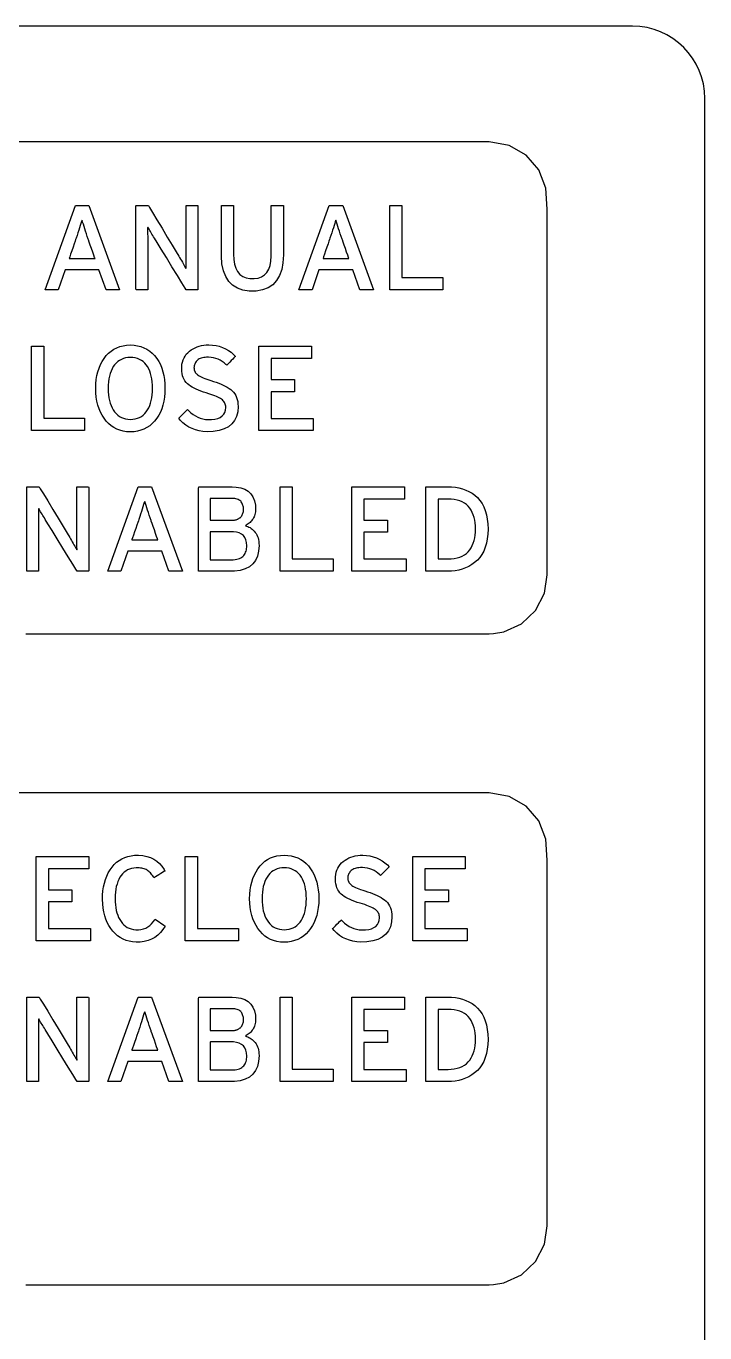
# Model space of a CAD drawing. Extents: x 1 to 47.7, y 0.2 to 33.3.
# Drawn here: x 17.44 to 18.378, y 12.667 to 14.474 of the extents above; entities that cross this region are included whole.
import ezdxf

# ---------------------------------------------------------------- set-up
doc = ezdxf.new("R2010")
doc.units = 0
doc.header["$MEASUREMENT"] = 0
doc.layers.add('4_0_____DWG', color=7, linetype='CONTINUOUS')

msp = doc.modelspace()

# ---------------------------------------------------------------- linework, layer by layer
at = {"layer": '4_0_____DWG'}
for points in [[(18.3781, 12.6361), (18.3781, 12.7988), (18.3781, 12.9602), (18.3781, 13.04), (18.3781, 13.1191), (18.3781, 13.1971), (18.3781, 13.2741), (18.3781, 13.3498), (18.3781, 13.4241), (18.3781, 13.4967), (18.3781, 13.5677), (18.3781, 13.6367), (18.3781, 13.7036), (18.3781, 13.7683), (18.3781, 13.8307), (18.3781, 13.8905), (18.3781, 13.9475), (18.3781, 14.0018), (18.3781, 14.0277), (18.3781, 14.053), (18.3781, 14.0774), (18.3781, 14.101), (18.3781, 14.1237), (18.3781, 14.1456), (18.3781, 14.1667), (18.3781, 14.1868), (18.3781, 14.206), (18.3781, 14.2243), (18.3781, 14.2417), (18.3781, 14.258), (18.3781, 14.2734), (18.3781, 14.2878), (18.3781, 14.3011), (18.3781, 14.3133), (18.3781, 14.3245), (18.3781, 14.3346), (18.3781, 14.3436), (18.3781, 14.3515), (18.3781, 14.3582), (18.3781, 14.3637), (18.3781, 14.368), (18.3781, 14.3711), (18.3781, 14.373), (18.3781, 14.3737), (18.3776, 14.3839), (18.376, 14.3938), (18.3736, 14.4034), (18.3702, 14.4125), (18.366, 14.4213), (18.361, 14.4295), (18.3552, 14.4372), (18.3488, 14.4443), (18.3417, 14.4508), (18.334, 14.4566), (18.3257, 14.4616), (18.317, 14.4658), (18.3078, 14.4692), (18.2982, 14.4716), (18.2883, 14.4732), (18.2781, 14.4737), (18.2775, 14.4737), (18.2759, 14.4737), (18.2731, 14.4737), (18.2692, 14.4737), (18.2643, 14.4737), (18.2582, 14.4737), (18.2512, 14.4737), (18.243, 14.4737), (18.2338, 14.4737), (18.2236, 14.4737), (18.2123, 14.4737), (18.2, 14.4737), (18.1867, 14.4737), (18.1724, 14.4737), (18.157, 14.4737), (18.1407, 14.4737), (18.1235, 14.4737), (18.1052, 14.4737), (18.086, 14.4737), (18.0658, 14.4737), (18.0447, 14.4737), (18.0226, 14.4737), (17.9997, 14.4737), (17.9758, 14.4737), (17.951, 14.4737), (17.9253, 14.4737), (17.8987, 14.4737), (17.8712, 14.4737), (17.8428, 14.4737), (17.8136, 14.4737), (17.7835, 14.4737), (17.7526, 14.4737), (17.7208, 14.4737), (17.6882, 14.4737), (17.6548, 14.4737), (17.6205, 14.4737), (17.5855, 14.4737), (17.5497, 14.4737), (17.513, 14.4737), (17.4756, 14.4737), (17.3985, 14.4737)], [(17.4397, 13.6336), (17.6465, 13.6336), (17.7436, 13.6336), (17.8331, 13.6336), (17.9126, 13.6336), (17.9796, 13.6336), (18.0314, 13.6336), (18.0657, 13.6336), (18.0799, 13.6336), (18.0862, 13.6338), (18.1001, 13.6361), (18.1248, 13.6472), (18.1442, 13.6657), (18.1565, 13.6898), (18.1601, 13.7151), (18.1601, 13.7244), (18.1601, 13.7415), (18.1601, 13.7948), (18.1601, 13.8668), (18.1601, 13.9492), (18.1601, 14.113), (18.1601, 14.1779), (18.1601, 14.2207), (18.1585, 14.2497), (18.1485, 14.275), (18.131, 14.2953), (18.1076, 14.3087), (18.0801, 14.3136), (18.0801, 14.3136), (18.069, 14.3136), (18.0375, 14.3136), (17.988, 14.3136), (17.923, 14.3136), (17.8452, 14.3136), (17.7569, 14.3136), (17.5591, 14.3136), (17.3499, 14.3136)], [(17.5505, 14.1089), (17.5407, 14.1366), (17.494, 14.1366), (17.4843, 14.1089), (17.4662, 14.1089), (17.5082, 14.2256), (17.5267, 14.2256), (17.5692, 14.1089), (17.5505, 14.1089)], [(17.9013, 14.1089), (17.8916, 14.1366), (17.8448, 14.1366), (17.8352, 14.1089), (17.817, 14.1089), (17.859, 14.2256), (17.8776, 14.2256), (17.92, 14.1089), (17.9013, 14.1089)], [(17.9426, 14.1089), (17.9426, 14.2256), (17.9595, 14.2256), (17.9595, 14.126), (18.0159, 14.126), (18.0159, 14.1089), (17.9426, 14.1089)], [(17.4476, 13.9145), (17.4476, 14.0311), (17.4645, 14.0311), (17.4645, 13.9316), (17.5208, 13.9316), (17.5208, 13.9145), (17.4476, 13.9145)], [(17.7617, 13.9145), (17.7617, 14.0311), (17.8345, 14.0311), (17.8345, 14.0142), (17.7786, 14.0142), (17.7786, 13.9852), (17.811, 13.9852), (17.811, 13.9683), (17.7786, 13.9683), (17.7786, 13.9314), (17.8369, 13.9314), (17.8369, 13.9145), (17.7617, 13.9145)], [(17.6372, 13.7201), (17.6275, 13.7477), (17.5808, 13.7477), (17.5711, 13.7201), (17.5529, 13.7201), (17.5949, 13.8367), (17.6135, 13.8367), (17.656, 13.7201), (17.6372, 13.7201)], [(17.791, 13.7201), (17.791, 13.8367), (17.8079, 13.8367), (17.8079, 13.7371), (17.8642, 13.7371), (17.8642, 13.7201), (17.791, 13.7201)], [(17.8901, 13.7201), (17.8901, 13.8367), (17.9629, 13.8367), (17.9629, 13.8197), (17.907, 13.8197), (17.907, 13.7908), (17.9395, 13.7908), (17.9395, 13.7739), (17.907, 13.7739), (17.907, 13.737), (17.9653, 13.737), (17.9653, 13.7201), (17.8901, 13.7201)], [(17.4397, 12.7336), (17.6465, 12.7336), (17.7436, 12.7336), (17.8331, 12.7336), (17.9126, 12.7336), (17.9796, 12.7336), (18.0314, 12.7336), (18.0657, 12.7336), (18.0799, 12.7336), (18.0862, 12.7338), (18.1001, 12.7361), (18.1248, 12.7472), (18.1442, 12.7657), (18.1565, 12.7898), (18.1601, 12.815), (18.1601, 12.8244), (18.1601, 12.8415), (18.1601, 12.8948), (18.1601, 12.9668), (18.1601, 13.0492), (18.1601, 13.2129), (18.1601, 13.2779), (18.1601, 13.3207), (18.1585, 13.3497), (18.1485, 13.375), (18.131, 13.3953), (18.1076, 13.4087), (18.0801, 13.4135), (18.0801, 13.4135), (18.069, 13.4135), (18.0375, 13.4135), (17.988, 13.4135), (17.923, 13.4135), (17.8452, 13.4135), (17.7569, 13.4135), (17.5591, 13.4135), (17.3499, 13.4135)], [(17.4541, 13.209), (17.4541, 13.3256), (17.5269, 13.3256), (17.5269, 13.3087), (17.471, 13.3087), (17.471, 13.2797), (17.5034, 13.2797), (17.5034, 13.2628), (17.471, 13.2628), (17.471, 13.2259), (17.5293, 13.2259), (17.5293, 13.209), (17.4541, 13.209)], [(17.6601, 13.209), (17.6601, 13.3256), (17.677, 13.3256), (17.677, 13.226), (17.7334, 13.226), (17.7334, 13.209), (17.6601, 13.209)], [(17.9743, 13.209), (17.9743, 13.3256), (18.047, 13.3256), (18.047, 13.3087), (17.9912, 13.3087), (17.9912, 13.2797), (18.0236, 13.2797), (18.0236, 13.2628), (17.9912, 13.2628), (17.9912, 13.2259), (18.0495, 13.2259), (18.0495, 13.209), (17.9743, 13.209)], [(17.6372, 13.0145), (17.6275, 13.0422), (17.5808, 13.0422), (17.5711, 13.0145), (17.5529, 13.0145), (17.5949, 13.1311), (17.6135, 13.1311), (17.656, 13.0145), (17.6372, 13.0145)], [(17.791, 13.0145), (17.791, 13.1311), (17.8079, 13.1311), (17.8079, 13.0316), (17.8642, 13.0316), (17.8642, 13.0145), (17.791, 13.0145)], [(17.8901, 13.0145), (17.8901, 13.1311), (17.9629, 13.1311), (17.9629, 13.1142), (17.907, 13.1142), (17.907, 13.0852), (17.9395, 13.0852), (17.9395, 13.0683), (17.907, 13.0683), (17.907, 13.0314), (17.9653, 13.0314), (17.9653, 13.0145), (17.8901, 13.0145)]]:
    msp.add_lwpolyline(points, dxfattribs=at)
for points in [[(17.6615, 14.1089), (17.6599, 14.1116), (17.6555, 14.1187), (17.6492, 14.129), (17.6417, 14.141), (17.634, 14.1536), (17.6269, 14.1652), (17.621, 14.1747), (17.6173, 14.1807), (17.6161, 14.1826), (17.6151, 14.1844), (17.614, 14.1862), (17.613, 14.1879), (17.612, 14.1896), (17.611, 14.1912), (17.6101, 14.1928), (17.6092, 14.1943), (17.6084, 14.1958), (17.608, 14.1948), (17.608, 14.192), (17.608, 14.1891), (17.608, 14.1862), (17.6081, 14.1831), (17.6081, 14.1799), (17.6081, 14.1767), (17.6081, 14.1733), (17.6082, 14.1699), (17.6082, 14.1678), (17.6082, 14.1623), (17.6082, 14.1542), (17.6082, 14.1443), (17.6082, 14.134), (17.6082, 14.1242), (17.6082, 14.116), (17.6082, 14.1106), (17.6082, 14.1089), (17.6074, 14.1089), (17.6057, 14.1089), (17.6033, 14.1089), (17.6006, 14.1089), (17.5978, 14.1089), (17.5952, 14.1089), (17.5932, 14.1089), (17.592, 14.1089), (17.5918, 14.1098), (17.5918, 14.1173), (17.5918, 14.1311), (17.5918, 14.1489), (17.5918, 14.1687), (17.5918, 14.1883), (17.5918, 14.2057), (17.5918, 14.2187), (17.5918, 14.2252), (17.5921, 14.2256), (17.5935, 14.2256), (17.5957, 14.2256), (17.5985, 14.2256), (17.6015, 14.2256), (17.6043, 14.2256), (17.6067, 14.2256), (17.6084, 14.2256), (17.609, 14.2256), (17.6106, 14.223), (17.6148, 14.216), (17.6208, 14.2061), (17.6279, 14.1943), (17.6352, 14.1821), (17.6421, 14.1708), (17.6476, 14.1616), (17.6511, 14.1557), (17.6523, 14.1537), (17.6536, 14.1516), (17.6548, 14.1495), (17.656, 14.1475), (17.6571, 14.1455), (17.6581, 14.1437), (17.6591, 14.1419), (17.6601, 14.1402), (17.661, 14.1385), (17.6613, 14.1395), (17.6613, 14.1424), (17.6613, 14.1453), (17.6612, 14.1484), (17.6612, 14.1515), (17.6612, 14.1547), (17.6612, 14.158), (17.6612, 14.1614), (17.6612, 14.1649), (17.6612, 14.167), (17.6612, 14.1724), (17.6612, 14.1805), (17.6612, 14.1903), (17.6612, 14.2006), (17.6612, 14.2104), (17.6612, 14.2185), (17.6612, 14.2239), (17.6612, 14.2256), (17.662, 14.2256), (17.6637, 14.2256), (17.6661, 14.2256), (17.6688, 14.2256), (17.6716, 14.2256), (17.6742, 14.2256), (17.6762, 14.2256), (17.6774, 14.2256), (17.6776, 14.2247), (17.6776, 14.2172), (17.6776, 14.2034), (17.6776, 14.1856), (17.6776, 14.1658), (17.6776, 14.1462), (17.6776, 14.1288), (17.6776, 14.1158), (17.6776, 14.1093), (17.6773, 14.1089), (17.676, 14.1089), (17.6739, 14.1089), (17.6713, 14.1089), (17.6686, 14.1089), (17.6659, 14.1089), (17.6637, 14.1089), (17.6621, 14.1089)], [(17.7958, 14.1576), (17.7951, 14.1466), (17.7933, 14.137), (17.7903, 14.1287), (17.7862, 14.1218), (17.7809, 14.1162), (17.7745, 14.1119), (17.7669, 14.109), (17.7582, 14.1074), (17.7485, 14.1072), (17.7397, 14.1086), (17.732, 14.1113), (17.7255, 14.1154), (17.7201, 14.1207), (17.7159, 14.1275), (17.7128, 14.1355), (17.7108, 14.1449), (17.71, 14.1556), (17.7099, 14.1596), (17.7099, 14.1656), (17.7099, 14.1748), (17.7099, 14.1859), (17.7099, 14.1976), (17.7099, 14.2087), (17.7099, 14.2179), (17.7099, 14.2239), (17.71, 14.2256), (17.7108, 14.2256), (17.7127, 14.2256), (17.7152, 14.2256), (17.7181, 14.2256), (17.721, 14.2256), (17.7236, 14.2256), (17.7256, 14.2256), (17.7267, 14.2256), (17.7268, 14.2246), (17.7268, 14.2194), (17.7268, 14.2108), (17.7268, 14.2001), (17.7268, 14.1884), (17.7268, 14.1772), (17.7268, 14.1676), (17.7268, 14.1609), (17.7268, 14.1584), (17.7272, 14.151), (17.7282, 14.1445), (17.73, 14.139), (17.7324, 14.1343), (17.7356, 14.1305), (17.7394, 14.1277), (17.744, 14.1257), (17.7492, 14.1247), (17.7551, 14.1246), (17.7606, 14.1254), (17.7653, 14.1271), (17.7694, 14.1297), (17.7727, 14.1332), (17.7753, 14.1375), (17.7772, 14.1427), (17.7784, 14.1488), (17.7789, 14.1557), (17.7789, 14.1589), (17.7789, 14.1649), (17.7789, 14.1742), (17.7789, 14.1855), (17.7789, 14.1973), (17.7789, 14.2085), (17.7789, 14.2178), (17.7789, 14.2239), (17.7789, 14.2256), (17.7798, 14.2256), (17.7816, 14.2256), (17.7841, 14.2256), (17.787, 14.2256), (17.7899, 14.2256), (17.7925, 14.2256), (17.7946, 14.2256), (17.7957, 14.2256), (17.7958, 14.2246), (17.7958, 14.2194), (17.7958, 14.2107), (17.7958, 14.1998), (17.7958, 14.188), (17.7958, 14.1766), (17.7958, 14.1669), (17.7958, 14.1601)], [(17.526, 14.1791), (17.5247, 14.1829), (17.5235, 14.1866), (17.5223, 14.1901), (17.5212, 14.1935), (17.5201, 14.1967), (17.5192, 14.1998), (17.5182, 14.2027), (17.5174, 14.2054), (17.5166, 14.2038), (17.5158, 14.201), (17.5149, 14.198), (17.5139, 14.1948), (17.5128, 14.1915), (17.5117, 14.188), (17.5105, 14.1843), (17.5092, 14.1805), (17.5085, 14.1785), (17.5077, 14.1763), (17.5065, 14.1726), (17.5049, 14.168), (17.5032, 14.1631), (17.5016, 14.1586), (17.5003, 14.1549), (17.4995, 14.1526), (17.4996, 14.1522), (17.5022, 14.1522), (17.5068, 14.1522), (17.5128, 14.1522), (17.5193, 14.1522), (17.5256, 14.1522), (17.5309, 14.1522), (17.5344, 14.1522), (17.5353, 14.1523), (17.5348, 14.1538), (17.5337, 14.157), (17.5322, 14.1613), (17.5305, 14.1662), (17.5288, 14.1709), (17.5274, 14.1751), (17.5264, 14.178)], [(17.8768, 14.1791), (17.8755, 14.1829), (17.8743, 14.1866), (17.8731, 14.1901), (17.872, 14.1935), (17.871, 14.1967), (17.87, 14.1998), (17.8691, 14.2027), (17.8682, 14.2054), (17.8674, 14.2038), (17.8666, 14.201), (17.8657, 14.198), (17.8647, 14.1948), (17.8637, 14.1915), (17.8625, 14.188), (17.8613, 14.1843), (17.86, 14.1805), (17.8594, 14.1785), (17.8586, 14.1763), (17.8573, 14.1726), (17.8557, 14.168), (17.854, 14.1631), (17.8524, 14.1586), (17.8511, 14.1549), (17.8504, 14.1526), (17.8505, 14.1522), (17.853, 14.1522), (17.8577, 14.1522), (17.8636, 14.1522), (17.8702, 14.1522), (17.8765, 14.1522), (17.8818, 14.1522), (17.8852, 14.1522), (17.8862, 14.1523), (17.8856, 14.1538), (17.8845, 14.157), (17.883, 14.1613), (17.8813, 14.1662), (17.8797, 14.1709), (17.8782, 14.1751), (17.8772, 14.178)], [(17.632, 13.9728), (17.6318, 13.9666), (17.6313, 13.9607), (17.6304, 13.9551), (17.6291, 13.9498), (17.6275, 13.9448), (17.6256, 13.9401), (17.6233, 13.9357), (17.6207, 13.9316), (17.6177, 13.9277), (17.6144, 13.9243), (17.6109, 13.9213), (17.6071, 13.9187), (17.603, 13.9166), (17.5987, 13.9149), (17.5941, 13.9137), (17.5892, 13.9129), (17.5841, 13.9126), (17.579, 13.9129), (17.5742, 13.9137), (17.5697, 13.9149), (17.5654, 13.9166), (17.5614, 13.9187), (17.5576, 13.9213), (17.5541, 13.9243), (17.5509, 13.9277), (17.5479, 13.9316), (17.5453, 13.9357), (17.5429, 13.9401), (17.5409, 13.9448), (17.5393, 13.9498), (17.538, 13.9551), (17.5371, 13.9607), (17.5366, 13.9666), (17.5363, 13.9728), (17.5366, 13.9791), (17.5371, 13.985), (17.538, 13.9906), (17.5393, 13.9959), (17.5409, 14.001), (17.5429, 14.0057), (17.5453, 14.0102), (17.5479, 14.0143), (17.5509, 14.0182), (17.5541, 14.0216), (17.5576, 14.0245), (17.5614, 14.0271), (17.5654, 14.0291), (17.5697, 14.0308), (17.5742, 14.0319), (17.579, 14.0327), (17.5841, 14.033), (17.5892, 14.0327), (17.5941, 14.0319), (17.5987, 14.0308), (17.603, 14.0291), (17.6071, 14.0271), (17.6109, 14.0245), (17.6144, 14.0216), (17.6177, 14.0182), (17.6207, 14.0143), (17.6233, 14.0102), (17.6256, 14.0057), (17.6275, 14.001), (17.6291, 13.9959), (17.6304, 13.9906), (17.6313, 13.985), (17.6318, 13.9791)], [(17.733, 13.948), (17.7325, 13.9406), (17.731, 13.9341), (17.7283, 13.9285), (17.7246, 13.9237), (17.7197, 13.9198), (17.7138, 13.9167), (17.7067, 13.9145), (17.6986, 13.9131), (17.6901, 13.9127), (17.6845, 13.9131), (17.6792, 13.914), (17.6742, 13.9154), (17.6695, 13.9172), (17.665, 13.9194), (17.6608, 13.9222), (17.6568, 13.9254), (17.6531, 13.929), (17.6511, 13.9315), (17.6518, 13.9323), (17.6532, 13.9336), (17.655, 13.9354), (17.657, 13.9375), (17.659, 13.9395), (17.6609, 13.9413), (17.6623, 13.9427), (17.663, 13.9435), (17.6648, 13.9418), (17.6677, 13.9391), (17.6708, 13.9367), (17.674, 13.9347), (17.6773, 13.933), (17.6807, 13.9317), (17.6842, 13.9307), (17.6879, 13.93), (17.6916, 13.9297), (17.6964, 13.9298), (17.701, 13.9304), (17.7049, 13.9314), (17.7083, 13.9328), (17.711, 13.9347), (17.7132, 13.937), (17.7147, 13.9397), (17.7156, 13.9429), (17.716, 13.9465), (17.7159, 13.9481), (17.7157, 13.9496), (17.7153, 13.9509), (17.7148, 13.9522), (17.7142, 13.9535), (17.7134, 13.9547), (17.7125, 13.9558), (17.7115, 13.9569), (17.7102, 13.9579), (17.7088, 13.9589), (17.7071, 13.9598), (17.7052, 13.9608), (17.7031, 13.9618), (17.7008, 13.9627), (17.6982, 13.9637), (17.6955, 13.9646), (17.6925, 13.9655), (17.6891, 13.9665), (17.6852, 13.9677), (17.6816, 13.9689), (17.6783, 13.9702), (17.6751, 13.9716), (17.6722, 13.973), (17.6695, 13.9745), (17.6671, 13.976), (17.6649, 13.9776), (17.6629, 13.9793), (17.6611, 13.9811), (17.6596, 13.9831), (17.6583, 13.9853), (17.6572, 13.9877), (17.6563, 13.9904), (17.6557, 13.9932), (17.6553, 13.9963), (17.6551, 13.9995), (17.6552, 14.0029), (17.6555, 14.0062), (17.6562, 14.0093), (17.6571, 14.0122), (17.6583, 14.015), (17.6598, 14.0176), (17.6615, 14.02), (17.6635, 14.0222), (17.6658, 14.0243), (17.6682, 14.0261), (17.6708, 14.0277), (17.6735, 14.0291), (17.6763, 14.0303), (17.6793, 14.0312), (17.6824, 14.032), (17.6857, 14.0325), (17.6891, 14.0329), (17.6928, 14.033), (17.6978, 14.0327), (17.7026, 14.032), (17.7071, 14.031), (17.7115, 14.0295), (17.7156, 14.0276), (17.7196, 14.0253), (17.7234, 14.0227), (17.7269, 14.0196), (17.7293, 14.0171), (17.7286, 14.0164), (17.7273, 14.0151), (17.7256, 14.0133), (17.7236, 14.0112), (17.7216, 14.0091), (17.7197, 14.0072), (17.7183, 14.0057), (17.7175, 14.0049), (17.7162, 14.0059), (17.7138, 14.0082), (17.7111, 14.0101), (17.7084, 14.0118), (17.7055, 14.0132), (17.7024, 14.0143), (17.6991, 14.0151), (17.6958, 14.0156), (17.6922, 14.0159), (17.6895, 14.0159), (17.6875, 14.0157), (17.6855, 14.0155), (17.6837, 14.0151), (17.6821, 14.0147), (17.6805, 14.0141), (17.6792, 14.0135), (17.6779, 14.0127), (17.6768, 14.0119), (17.6758, 14.0109), (17.675, 14.0099), (17.6742, 14.0088), (17.6736, 14.0077), (17.6731, 14.0065), (17.6727, 14.0053), (17.6724, 14.004), (17.6722, 14.0027), (17.6721, 14.0014), (17.6722, 14.0007), (17.6722, 14), (17.6723, 13.9994), (17.6724, 13.9988), (17.6725, 13.9982), (17.6727, 13.9976), (17.6729, 13.9971), (17.6731, 13.9966), (17.6733, 13.996), (17.6736, 13.9955), (17.6739, 13.9949), (17.6743, 13.9944), (17.6747, 13.9939), (17.6752, 13.9933), (17.6757, 13.9928), (17.6763, 13.9923), (17.6769, 13.9918), (17.6778, 13.9911), (17.6792, 13.9902), (17.6809, 13.9893), (17.6828, 13.9884), (17.6849, 13.9874), (17.6872, 13.9865), (17.6898, 13.9855), (17.6926, 13.9845), (17.6956, 13.9836), (17.6992, 13.9825), (17.7028, 13.9813), (17.7063, 13.9801), (17.7095, 13.9787), (17.7126, 13.9774), (17.7154, 13.9759), (17.7181, 13.9744), (17.7206, 13.9728), (17.7229, 13.9711), (17.725, 13.9694), (17.7268, 13.9674), (17.7285, 13.9652), (17.7298, 13.9629), (17.7309, 13.9603), (17.7318, 13.9575), (17.7325, 13.9545), (17.7329, 13.9514)], [(17.6148, 13.9728), (17.6147, 13.9774), (17.6144, 13.9818), (17.6138, 13.9859), (17.6131, 13.9898), (17.6121, 13.9934), (17.6109, 13.9968), (17.6096, 13.9999), (17.608, 14.0029), (17.6061, 14.0055), (17.6041, 14.0078), (17.6018, 14.0099), (17.5994, 14.0116), (17.5967, 14.013), (17.5939, 14.0141), (17.5908, 14.0149), (17.5876, 14.0154), (17.5841, 14.0156), (17.5807, 14.0154), (17.5775, 14.0149), (17.5745, 14.0141), (17.5717, 14.013), (17.5691, 14.0116), (17.5667, 14.0099), (17.5644, 14.0078), (17.5624, 14.0055), (17.5606, 14.0029), (17.5589, 13.9999), (17.5575, 13.9968), (17.5563, 13.9934), (17.5553, 13.9898), (17.5546, 13.9859), (17.554, 13.9818), (17.5537, 13.9774), (17.5536, 13.9728), (17.5537, 13.9683), (17.554, 13.964), (17.5546, 13.96), (17.5553, 13.9561), (17.5563, 13.9525), (17.5575, 13.9492), (17.5589, 13.946), (17.5606, 13.9431), (17.5624, 13.9404), (17.5644, 13.938), (17.5667, 13.9359), (17.5691, 13.9341), (17.5717, 13.9326), (17.5745, 13.9315), (17.5775, 13.9307), (17.5807, 13.9302), (17.5841, 13.93), (17.5876, 13.9302), (17.5908, 13.9307), (17.5939, 13.9315), (17.5967, 13.9326), (17.5994, 13.9341), (17.6018, 13.9359), (17.6041, 13.938), (17.6061, 13.9404), (17.608, 13.9431), (17.6096, 13.946), (17.6109, 13.9492), (17.6121, 13.9525), (17.6131, 13.9561), (17.6138, 13.96), (17.6144, 13.964), (17.6147, 13.9683)], [(17.5106, 13.7201), (17.509, 13.7227), (17.5046, 13.7298), (17.4983, 13.7401), (17.4909, 13.7521), (17.4832, 13.7647), (17.476, 13.7763), (17.4701, 13.7858), (17.4664, 13.7918), (17.4653, 13.7937), (17.4642, 13.7956), (17.4631, 13.7973), (17.4621, 13.7991), (17.4611, 13.8007), (17.4601, 13.8024), (17.4592, 13.8039), (17.4583, 13.8054), (17.4575, 13.8069), (17.4571, 13.806), (17.4571, 13.8032), (17.4572, 13.8003), (17.4572, 13.7973), (17.4572, 13.7942), (17.4572, 13.791), (17.4572, 13.7878), (17.4573, 13.7844), (17.4573, 13.781), (17.4573, 13.7789), (17.4573, 13.7734), (17.4573, 13.7653), (17.4573, 13.7555), (17.4573, 13.7451), (17.4573, 13.7353), (17.4573, 13.7271), (17.4573, 13.7217), (17.4573, 13.7201), (17.4565, 13.7201), (17.4548, 13.7201), (17.4524, 13.7201), (17.4497, 13.7201), (17.4469, 13.7201), (17.4443, 13.7201), (17.4423, 13.7201), (17.4411, 13.7201), (17.4409, 13.7209), (17.4409, 13.7284), (17.4409, 13.7422), (17.4409, 13.76), (17.4409, 13.7798), (17.4409, 13.7994), (17.4409, 13.8168), (17.4409, 13.8298), (17.4409, 13.8363), (17.4412, 13.8367), (17.4426, 13.8367), (17.4449, 13.8367), (17.4476, 13.8367), (17.4506, 13.8367), (17.4534, 13.8367), (17.4558, 13.8367), (17.4575, 13.8367), (17.4581, 13.8367), (17.4597, 13.8341), (17.4639, 13.8271), (17.4699, 13.8172), (17.477, 13.8054), (17.4843, 13.7933), (17.4912, 13.7819), (17.4968, 13.7727), (17.5003, 13.7668), (17.5015, 13.7649), (17.5027, 13.7627), (17.5039, 13.7606), (17.5051, 13.7586), (17.5062, 13.7566), (17.5072, 13.7548), (17.5082, 13.753), (17.5092, 13.7513), (17.5101, 13.7496), (17.5105, 13.7506), (17.5104, 13.7535), (17.5104, 13.7564), (17.5104, 13.7595), (17.5103, 13.7626), (17.5103, 13.7658), (17.5103, 13.7691), (17.5103, 13.7725), (17.5103, 13.776), (17.5103, 13.7781), (17.5103, 13.7835), (17.5103, 13.7916), (17.5103, 13.8014), (17.5103, 13.8117), (17.5103, 13.8215), (17.5103, 13.8296), (17.5103, 13.835), (17.5103, 13.8367), (17.5111, 13.8367), (17.5128, 13.8367), (17.5152, 13.8367), (17.5179, 13.8367), (17.5207, 13.8367), (17.5233, 13.8367), (17.5253, 13.8367), (17.5265, 13.8367), (17.5267, 13.8359), (17.5267, 13.8283), (17.5267, 13.8145), (17.5267, 13.7967), (17.5267, 13.7769), (17.5267, 13.7573), (17.5267, 13.7399), (17.5267, 13.7269), (17.5267, 13.7204), (17.5264, 13.7201), (17.5251, 13.7201), (17.523, 13.7201), (17.5204, 13.7201), (17.5177, 13.7201), (17.515, 13.7201), (17.5128, 13.7201), (17.5112, 13.7201)], [(17.762, 13.7558), (17.7614, 13.7479), (17.7597, 13.7411), (17.7571, 13.7351), (17.7533, 13.7302), (17.7486, 13.7262), (17.7428, 13.7232), (17.736, 13.7212), (17.7282, 13.7202), (17.723, 13.7201), (17.72, 13.7201), (17.7145, 13.7201), (17.7074, 13.7201), (17.6996, 13.7201), (17.692, 13.7201), (17.6854, 13.7201), (17.6806, 13.7201), (17.6785, 13.7201), (17.6785, 13.7236), (17.6785, 13.7346), (17.6785, 13.751), (17.6785, 13.7704), (17.6785, 13.7908), (17.6785, 13.8097), (17.6785, 13.8251), (17.6785, 13.8347), (17.6787, 13.8367), (17.6816, 13.8367), (17.687, 13.8367), (17.6942, 13.8367), (17.7022, 13.8367), (17.7101, 13.8367), (17.7172, 13.8367), (17.7224, 13.8367), (17.7248, 13.8367), (17.7304, 13.8364), (17.7368, 13.8353), (17.7422, 13.8334), (17.7469, 13.8307), (17.7506, 13.8271), (17.7536, 13.8228), (17.7557, 13.8176), (17.757, 13.8116), (17.7573, 13.8059), (17.7573, 13.804), (17.7571, 13.8021), (17.7568, 13.8002), (17.7564, 13.7985), (17.7559, 13.7968), (17.7552, 13.7953), (17.7545, 13.7938), (17.7537, 13.7923), (17.7527, 13.791), (17.7517, 13.7898), (17.7506, 13.7886), (17.7495, 13.7875), (17.7483, 13.7864), (17.747, 13.7854), (17.7457, 13.7845), (17.7443, 13.7837), (17.7431, 13.783), (17.7448, 13.7825), (17.7464, 13.7819), (17.748, 13.7812), (17.7496, 13.7803), (17.7511, 13.7793), (17.7526, 13.7781), (17.754, 13.7768), (17.7554, 13.7754), (17.7568, 13.7738), (17.758, 13.7721), (17.759, 13.7702), (17.7599, 13.7682), (17.7606, 13.766), (17.7612, 13.7637), (17.7616, 13.7612), (17.7619, 13.7586)], [(17.7405, 13.8054), (17.7404, 13.8069), (17.7403, 13.8084), (17.74, 13.8098), (17.7397, 13.8111), (17.7393, 13.8124), (17.7388, 13.8136), (17.7381, 13.8148), (17.7374, 13.8159), (17.7366, 13.8169), (17.7356, 13.8178), (17.7344, 13.8185), (17.7331, 13.8192), (17.7317, 13.8197), (17.7301, 13.8201), (17.7285, 13.8204), (17.7267, 13.8206), (17.7248, 13.8207), (17.7236, 13.8207), (17.7205, 13.8207), (17.7161, 13.8207), (17.7109, 13.8207), (17.7056, 13.8207), (17.7008, 13.8207), (17.6969, 13.8207), (17.6947, 13.8207), (17.6944, 13.8204), (17.6944, 13.8182), (17.6944, 13.8144), (17.6944, 13.8096), (17.6944, 13.8043), (17.6944, 13.7992), (17.6944, 13.7948), (17.6944, 13.7917), (17.6944, 13.7905), (17.6956, 13.7905), (17.6987, 13.7905), (17.7031, 13.7905), (17.7083, 13.7905), (17.7136, 13.7905), (17.7184, 13.7905), (17.7223, 13.7905), (17.7245, 13.7905), (17.7253, 13.7905), (17.7263, 13.7906), (17.7272, 13.7906), (17.7281, 13.7908), (17.729, 13.7909), (17.7298, 13.7911), (17.7306, 13.7913), (17.7313, 13.7916), (17.732, 13.7919), (17.7327, 13.7922), (17.7333, 13.7926), (17.734, 13.7929), (17.7345, 13.7933), (17.7351, 13.7937), (17.7357, 13.7941), (17.7362, 13.7945), (17.7367, 13.795), (17.7373, 13.7957), (17.738, 13.7968), (17.7387, 13.7978), (17.7392, 13.799), (17.7397, 13.8002), (17.74, 13.8014), (17.7403, 13.8027), (17.7404, 13.804)], [(18.0784, 13.7784), (18.0781, 13.7714), (18.0774, 13.7648), (18.0762, 13.7587), (18.0746, 13.7531), (18.0725, 13.748), (18.07, 13.7433), (18.0671, 13.7391), (18.0637, 13.7353), (18.0599, 13.7321), (18.056, 13.7292), (18.0518, 13.7267), (18.0474, 13.7246), (18.0428, 13.7229), (18.0381, 13.7216), (18.0331, 13.7207), (18.0279, 13.7202), (18.0233, 13.7201), (18.0218, 13.7201), (18.0184, 13.7201), (18.0137, 13.7201), (18.0084, 13.7201), (18.003, 13.7201), (17.9981, 13.7201), (17.9945, 13.7201), (17.9927, 13.7201), (17.9926, 13.7224), (17.9926, 13.7326), (17.9926, 13.7485), (17.9926, 13.768), (17.9926, 13.7887), (17.9926, 13.8082), (17.9926, 13.8242), (17.9926, 13.8343), (17.9927, 13.8367), (17.9945, 13.8367), (17.9981, 13.8367), (18.003, 13.8367), (18.0084, 13.8367), (18.0137, 13.8367), (18.0184, 13.8367), (18.0218, 13.8367), (18.0233, 13.8367), (18.028, 13.8366), (18.0333, 13.8361), (18.0383, 13.8352), (18.0431, 13.834), (18.0477, 13.8323), (18.0521, 13.8303), (18.0563, 13.8279), (18.0603, 13.825), (18.064, 13.8218), (18.0673, 13.818), (18.0702, 13.8138), (18.0726, 13.809), (18.0746, 13.8039), (18.0762, 13.7982), (18.0774, 13.7921), (18.0781, 13.7854)], [(17.6128, 13.7902), (17.6115, 13.794), (17.6102, 13.7977), (17.609, 13.8012), (17.6079, 13.8046), (17.6069, 13.8078), (17.6059, 13.8109), (17.605, 13.8138), (17.6041, 13.8165), (17.6034, 13.8149), (17.6025, 13.8121), (17.6016, 13.8091), (17.6006, 13.806), (17.5996, 13.8026), (17.5984, 13.7991), (17.5972, 13.7955), (17.596, 13.7916), (17.5953, 13.7896), (17.5945, 13.7874), (17.5932, 13.7837), (17.5916, 13.7791), (17.5899, 13.7743), (17.5883, 13.7697), (17.5871, 13.766), (17.5863, 13.7637), (17.5864, 13.7633), (17.5889, 13.7633), (17.5936, 13.7633), (17.5996, 13.7633), (17.6061, 13.7633), (17.6124, 13.7633), (17.6177, 13.7633), (17.6212, 13.7633), (17.6221, 13.7634), (17.6216, 13.7649), (17.6205, 13.7681), (17.6189, 13.7724), (17.6173, 13.7773), (17.6156, 13.782), (17.6142, 13.7862), (17.6131, 13.7891)], [(18.0612, 13.7784), (18.061, 13.7827), (18.0607, 13.7869), (18.0601, 13.7908), (18.0592, 13.7945), (18.0581, 13.798), (18.0567, 13.8013), (18.0551, 13.8043), (18.0533, 13.8072), (18.0511, 13.8098), (18.0487, 13.8121), (18.0459, 13.8142), (18.0428, 13.8159), (18.0394, 13.8173), (18.0357, 13.8184), (18.0316, 13.8191), (18.0273, 13.8196), (18.0233, 13.8197), (18.0226, 13.8197), (18.0211, 13.8197), (18.019, 13.8197), (18.0166, 13.8197), (18.0141, 13.8197), (18.012, 13.8197), (18.0103, 13.8197), (18.0095, 13.8197), (18.0095, 13.8181), (18.0095, 13.8109), (18.0095, 13.7995), (18.0095, 13.7857), (18.0095, 13.771), (18.0095, 13.7572), (18.0095, 13.7459), (18.0095, 13.7387), (18.0095, 13.737), (18.0103, 13.737), (18.012, 13.737), (18.0141, 13.737), (18.0166, 13.737), (18.019, 13.737), (18.0211, 13.737), (18.0226, 13.737), (18.0233, 13.737), (18.0273, 13.7371), (18.0316, 13.7376), (18.0357, 13.7384), (18.0394, 13.7395), (18.0428, 13.7409), (18.0459, 13.7427), (18.0487, 13.7447), (18.0511, 13.7471), (18.0533, 13.7498), (18.0551, 13.7526), (18.0567, 13.7557), (18.0581, 13.7589), (18.0592, 13.7624), (18.0601, 13.7661), (18.0607, 13.77), (18.061, 13.7741)], [(17.7451, 13.7553), (17.7447, 13.7596), (17.7438, 13.7634), (17.7423, 13.7666), (17.7403, 13.7693), (17.7377, 13.7715), (17.7346, 13.7731), (17.7309, 13.7742), (17.7266, 13.7747), (17.7245, 13.7747), (17.7219, 13.7747), (17.7177, 13.7747), (17.7125, 13.7747), (17.707, 13.7747), (17.7018, 13.7747), (17.6976, 13.7747), (17.695, 13.7747), (17.6944, 13.7746), (17.6944, 13.7721), (17.6944, 13.7673), (17.6944, 13.7611), (17.6944, 13.7542), (17.6944, 13.7474), (17.6944, 13.7416), (17.6944, 13.7375), (17.6944, 13.736), (17.6956, 13.736), (17.6988, 13.736), (17.7034, 13.736), (17.7086, 13.736), (17.714, 13.736), (17.7188, 13.736), (17.7225, 13.736), (17.7245, 13.736), (17.7264, 13.736), (17.7289, 13.7362), (17.7311, 13.7366), (17.7333, 13.7371), (17.7352, 13.7377), (17.7369, 13.7385), (17.7384, 13.7395), (17.7398, 13.7406), (17.741, 13.7419), (17.7419, 13.7432), (17.7428, 13.7447), (17.7435, 13.7462), (17.7441, 13.7478), (17.7445, 13.7495), (17.7448, 13.7514), (17.745, 13.7533)], [(17.6323, 13.2294), (17.6292, 13.2247), (17.6258, 13.2205), (17.6221, 13.2169), (17.6179, 13.2138), (17.6134, 13.2114), (17.6086, 13.2094), (17.6033, 13.2081), (17.5977, 13.2073), (17.5921, 13.2071), (17.5872, 13.2075), (17.5826, 13.2084), (17.5782, 13.2097), (17.5741, 13.2113), (17.5702, 13.2135), (17.5666, 13.216), (17.5632, 13.219), (17.5601, 13.2224), (17.5572, 13.2261), (17.5546, 13.2301), (17.5523, 13.2344), (17.5503, 13.239), (17.5487, 13.2438), (17.5475, 13.249), (17.5465, 13.2544), (17.5459, 13.2601), (17.5456, 13.2661), (17.5458, 13.2722), (17.5462, 13.278), (17.547, 13.2835), (17.5482, 13.2888), (17.5497, 13.2938), (17.5515, 13.2985), (17.5536, 13.303), (17.5561, 13.3071), (17.5589, 13.311), (17.5619, 13.3145), (17.5652, 13.3176), (17.5687, 13.3203), (17.5725, 13.3225), (17.5765, 13.3243), (17.5808, 13.3258), (17.5853, 13.3267), (17.5901, 13.3273), (17.5955, 13.3274), (17.6014, 13.3269), (17.6068, 13.3258), (17.6119, 13.3242), (17.6165, 13.322), (17.6207, 13.3193), (17.6245, 13.3159), (17.6278, 13.3121), (17.6308, 13.3076), (17.6316, 13.3055), (17.6305, 13.3048), (17.6286, 13.3036), (17.6263, 13.3021), (17.6237, 13.3005), (17.6212, 13.2989), (17.6191, 13.2975), (17.6175, 13.2965), (17.6168, 13.296), (17.616, 13.2974), (17.615, 13.2989), (17.614, 13.3003), (17.6129, 13.3016), (17.6119, 13.3029), (17.6107, 13.304), (17.6096, 13.305), (17.6085, 13.306), (17.6073, 13.3068), (17.606, 13.3075), (17.6046, 13.3081), (17.6031, 13.3087), (17.6015, 13.3091), (17.5999, 13.3095), (17.5982, 13.3097), (17.5964, 13.3099), (17.5946, 13.31), (17.5921, 13.31), (17.5888, 13.3097), (17.5858, 13.3091), (17.5829, 13.3082), (17.5803, 13.3071), (17.5778, 13.3056), (17.5755, 13.3039), (17.5734, 13.3019), (17.5715, 13.2995), (17.5698, 13.2969), (17.5682, 13.294), (17.5668, 13.2909), (17.5657, 13.2876), (17.5647, 13.2841), (17.564, 13.2803), (17.5635, 13.2763), (17.5631, 13.2721), (17.563, 13.2676), (17.5631, 13.2632), (17.5634, 13.259), (17.5639, 13.255), (17.5646, 13.2512), (17.5655, 13.2477), (17.5667, 13.2444), (17.568, 13.2413), (17.5695, 13.2384), (17.5713, 13.2357), (17.5731, 13.2332), (17.5752, 13.2311), (17.5775, 13.2292), (17.5799, 13.2277), (17.5826, 13.2264), (17.5854, 13.2255), (17.5884, 13.2249), (17.5916, 13.2245), (17.5952, 13.2245), (17.5988, 13.2249), (17.6023, 13.2257), (17.6054, 13.2268), (17.6084, 13.2283), (17.6111, 13.2302), (17.6135, 13.2325), (17.6158, 13.2352), (17.6178, 13.2382), (17.6185, 13.2389), (17.6197, 13.2381), (17.6215, 13.2368), (17.6238, 13.2353), (17.6262, 13.2336), (17.6285, 13.232), (17.6304, 13.2307), (17.6318, 13.2297)], [(17.8446, 13.2673), (17.8444, 13.2611), (17.8438, 13.2552), (17.8429, 13.2496), (17.8417, 13.2443), (17.8401, 13.2393), (17.8382, 13.2346), (17.8359, 13.2301), (17.8333, 13.226), (17.8303, 13.2222), (17.827, 13.2187), (17.8235, 13.2157), (17.8196, 13.2132), (17.8156, 13.2111), (17.8112, 13.2094), (17.8066, 13.2082), (17.8018, 13.2074), (17.7967, 13.2071), (17.7916, 13.2074), (17.7868, 13.2082), (17.7822, 13.2094), (17.778, 13.2111), (17.7739, 13.2132), (17.7702, 13.2157), (17.7667, 13.2187), (17.7635, 13.2222), (17.7605, 13.226), (17.7578, 13.2301), (17.7555, 13.2346), (17.7535, 13.2393), (17.7519, 13.2443), (17.7506, 13.2496), (17.7497, 13.2552), (17.7491, 13.2611), (17.7489, 13.2673), (17.7491, 13.2735), (17.7497, 13.2794), (17.7506, 13.2851), (17.7519, 13.2904), (17.7535, 13.2954), (17.7555, 13.3002), (17.7578, 13.3046), (17.7605, 13.3088), (17.7635, 13.3126), (17.7667, 13.316), (17.7702, 13.319), (17.7739, 13.3215), (17.778, 13.3236), (17.7822, 13.3252), (17.7868, 13.3264), (17.7916, 13.3271), (17.7967, 13.3274), (17.8018, 13.3271), (17.8066, 13.3264), (17.8112, 13.3252), (17.8156, 13.3236), (17.8196, 13.3215), (17.8235, 13.319), (17.827, 13.316), (17.8303, 13.3126), (17.8333, 13.3088), (17.8359, 13.3046), (17.8382, 13.3002), (17.8401, 13.2954), (17.8417, 13.2904), (17.8429, 13.2851), (17.8438, 13.2794), (17.8444, 13.2735)], [(17.9456, 13.2424), (17.9451, 13.2351), (17.9435, 13.2286), (17.9409, 13.2229), (17.9371, 13.2181), (17.9323, 13.2142), (17.9263, 13.2111), (17.9193, 13.2089), (17.9111, 13.2076), (17.9027, 13.2071), (17.8971, 13.2076), (17.8918, 13.2085), (17.8868, 13.2098), (17.882, 13.2116), (17.8775, 13.2139), (17.8733, 13.2166), (17.8694, 13.2198), (17.8657, 13.2235), (17.8636, 13.226), (17.8644, 13.2267), (17.8657, 13.2281), (17.8675, 13.2299), (17.8696, 13.2319), (17.8716, 13.234), (17.8734, 13.2358), (17.8748, 13.2372), (17.8756, 13.2379), (17.8773, 13.2363), (17.8803, 13.2336), (17.8833, 13.2312), (17.8865, 13.2291), (17.8898, 13.2275), (17.8932, 13.2261), (17.8968, 13.2251), (17.9004, 13.2245), (17.9042, 13.2242), (17.909, 13.2243), (17.9135, 13.2248), (17.9175, 13.2258), (17.9208, 13.2273), (17.9236, 13.2291), (17.9257, 13.2315), (17.9273, 13.2342), (17.9282, 13.2374), (17.9285, 13.241), (17.9285, 13.2426), (17.9282, 13.244), (17.9279, 13.2454), (17.9274, 13.2467), (17.9268, 13.248), (17.926, 13.2491), (17.9251, 13.2503), (17.924, 13.2513), (17.9228, 13.2523), (17.9213, 13.2533), (17.9197, 13.2543), (17.9178, 13.2553), (17.9157, 13.2562), (17.9133, 13.2572), (17.9108, 13.2581), (17.908, 13.2591), (17.9051, 13.26), (17.9016, 13.261), (17.8978, 13.2621), (17.8942, 13.2634), (17.8908, 13.2647), (17.8877, 13.266), (17.8848, 13.2675), (17.8821, 13.2689), (17.8797, 13.2705), (17.8775, 13.2721), (17.8755, 13.2737), (17.8737, 13.2755), (17.8721, 13.2776), (17.8708, 13.2798), (17.8697, 13.2822), (17.8689, 13.2848), (17.8682, 13.2877), (17.8678, 13.2907), (17.8677, 13.294), (17.8677, 13.2974), (17.8681, 13.3007), (17.8687, 13.3038), (17.8697, 13.3067), (17.8709, 13.3094), (17.8723, 13.312), (17.8741, 13.3145), (17.8761, 13.3167), (17.8784, 13.3188), (17.8808, 13.3206), (17.8833, 13.3222), (17.886, 13.3236), (17.8889, 13.3247), (17.8919, 13.3257), (17.895, 13.3265), (17.8983, 13.327), (17.9017, 13.3273), (17.9054, 13.3274), (17.9104, 13.3272), (17.9151, 13.3265), (17.9197, 13.3254), (17.9241, 13.3239), (17.9282, 13.3221), (17.9322, 13.3198), (17.9359, 13.3171), (17.9395, 13.3141), (17.9419, 13.3116), (17.9412, 13.3109), (17.9399, 13.3095), (17.9381, 13.3077), (17.9361, 13.3057), (17.9341, 13.3036), (17.9323, 13.3017), (17.9309, 13.3002), (17.93, 13.2993), (17.9288, 13.3004), (17.9263, 13.3026), (17.9237, 13.3046), (17.9209, 13.3063), (17.918, 13.3077), (17.9149, 13.3088), (17.9117, 13.3096), (17.9083, 13.3101), (17.9048, 13.3103), (17.9021, 13.3103), (17.9, 13.3102), (17.8981, 13.3099), (17.8963, 13.3096), (17.8946, 13.3091), (17.8931, 13.3086), (17.8917, 13.3079), (17.8905, 13.3072), (17.8894, 13.3063), (17.8884, 13.3054), (17.8875, 13.3044), (17.8868, 13.3033), (17.8861, 13.3022), (17.8856, 13.301), (17.8852, 13.2998), (17.8849, 13.2985), (17.8848, 13.2972), (17.8847, 13.2958), (17.8847, 13.2951), (17.8848, 13.2945), (17.8848, 13.2939), (17.8849, 13.2932), (17.8851, 13.2927), (17.8852, 13.2921), (17.8854, 13.2915), (17.8856, 13.291), (17.8859, 13.2905), (17.8862, 13.2899), (17.8865, 13.2894), (17.8869, 13.2889), (17.8873, 13.2883), (17.8878, 13.2878), (17.8883, 13.2873), (17.8889, 13.2868), (17.8895, 13.2863), (17.8904, 13.2856), (17.8918, 13.2847), (17.8935, 13.2838), (17.8954, 13.2828), (17.8975, 13.2819), (17.8998, 13.2809), (17.9024, 13.28), (17.9052, 13.279), (17.9082, 13.278), (17.9117, 13.277), (17.9154, 13.2758), (17.9188, 13.2745), (17.9221, 13.2732), (17.9251, 13.2718), (17.928, 13.2704), (17.9307, 13.2688), (17.9332, 13.2672), (17.9355, 13.2656), (17.9376, 13.2638), (17.9394, 13.2619), (17.941, 13.2597), (17.9424, 13.2573), (17.9435, 13.2547), (17.9444, 13.252), (17.945, 13.249), (17.9454, 13.2458)], [(17.8274, 13.2673), (17.8273, 13.2719), (17.8269, 13.2762), (17.8264, 13.2803), (17.8257, 13.2842), (17.8247, 13.2878), (17.8235, 13.2912), (17.8221, 13.2944), (17.8205, 13.2973), (17.8187, 13.3), (17.8166, 13.3023), (17.8144, 13.3043), (17.812, 13.306), (17.8093, 13.3074), (17.8065, 13.3086), (17.8034, 13.3094), (17.8001, 13.3098), (17.7967, 13.31), (17.7933, 13.3098), (17.7901, 13.3094), (17.7871, 13.3086), (17.7843, 13.3074), (17.7817, 13.306), (17.7792, 13.3043), (17.777, 13.3023), (17.775, 13.3), (17.7731, 13.2973), (17.7715, 13.2944), (17.7701, 13.2912), (17.7689, 13.2878), (17.7679, 13.2842), (17.7671, 13.2803), (17.7666, 13.2762), (17.7662, 13.2719), (17.7661, 13.2673), (17.7662, 13.2628), (17.7666, 13.2585), (17.7671, 13.2544), (17.7679, 13.2506), (17.7689, 13.247), (17.7701, 13.2436), (17.7715, 13.2405), (17.7731, 13.2376), (17.775, 13.2349), (17.777, 13.2325), (17.7792, 13.2303), (17.7817, 13.2286), (17.7843, 13.2271), (17.7871, 13.226), (17.7901, 13.2251), (17.7933, 13.2247), (17.7967, 13.2245), (17.8001, 13.2247), (17.8034, 13.2251), (17.8065, 13.226), (17.8093, 13.2271), (17.812, 13.2286), (17.8144, 13.2303), (17.8166, 13.2325), (17.8187, 13.2349), (17.8205, 13.2376), (17.8221, 13.2405), (17.8235, 13.2436), (17.8247, 13.247), (17.8257, 13.2506), (17.8264, 13.2544), (17.8269, 13.2585), (17.8273, 13.2628)], [(17.5106, 13.0145), (17.509, 13.0172), (17.5046, 13.0243), (17.4983, 13.0346), (17.4909, 13.0466), (17.4832, 13.0591), (17.476, 13.0708), (17.4701, 13.0803), (17.4664, 13.0863), (17.4653, 13.0882), (17.4642, 13.09), (17.4631, 13.0918), (17.4621, 13.0935), (17.4611, 13.0952), (17.4601, 13.0968), (17.4592, 13.0984), (17.4583, 13.0999), (17.4575, 13.1014), (17.4571, 13.1004), (17.4571, 13.0976), (17.4572, 13.0947), (17.4572, 13.0917), (17.4572, 13.0887), (17.4572, 13.0855), (17.4572, 13.0822), (17.4573, 13.0789), (17.4573, 13.0755), (17.4573, 13.0733), (17.4573, 13.0679), (17.4573, 13.0597), (17.4573, 13.0499), (17.4573, 13.0396), (17.4573, 13.0297), (17.4573, 13.0216), (17.4573, 13.0162), (17.4573, 13.0145), (17.4565, 13.0145), (17.4548, 13.0145), (17.4524, 13.0145), (17.4497, 13.0145), (17.4469, 13.0145), (17.4443, 13.0145), (17.4423, 13.0145), (17.4411, 13.0145), (17.4409, 13.0153), (17.4409, 13.0229), (17.4409, 13.0366), (17.4409, 13.0545), (17.4409, 13.0743), (17.4409, 13.0939), (17.4409, 13.1113), (17.4409, 13.1243), (17.4409, 13.1308), (17.4412, 13.1311), (17.4426, 13.1311), (17.4449, 13.1311), (17.4476, 13.1311), (17.4506, 13.1311), (17.4534, 13.1311), (17.4558, 13.1311), (17.4575, 13.1311), (17.4581, 13.1311), (17.4597, 13.1285), (17.4639, 13.1216), (17.4699, 13.1116), (17.477, 13.0999), (17.4843, 13.0877), (17.4912, 13.0764), (17.4968, 13.0671), (17.5003, 13.0613), (17.5015, 13.0593), (17.5027, 13.0572), (17.5039, 13.0551), (17.5051, 13.053), (17.5062, 13.0511), (17.5072, 13.0492), (17.5082, 13.0475), (17.5092, 13.0457), (17.5101, 13.0441), (17.5105, 13.045), (17.5104, 13.0479), (17.5104, 13.0509), (17.5104, 13.0539), (17.5103, 13.0571), (17.5103, 13.0603), (17.5103, 13.0636), (17.5103, 13.067), (17.5103, 13.0704), (17.5103, 13.0726), (17.5103, 13.078), (17.5103, 13.0861), (17.5103, 13.0959), (17.5103, 13.1062), (17.5103, 13.116), (17.5103, 13.1241), (17.5103, 13.1295), (17.5103, 13.1311), (17.5111, 13.1311), (17.5128, 13.1311), (17.5152, 13.1311), (17.5179, 13.1311), (17.5207, 13.1311), (17.5233, 13.1311), (17.5253, 13.1311), (17.5265, 13.1311), (17.5267, 13.1303), (17.5267, 13.1228), (17.5267, 13.109), (17.5267, 13.0912), (17.5267, 13.0714), (17.5267, 13.0517), (17.5267, 13.0344), (17.5267, 13.0214), (17.5267, 13.0149), (17.5264, 13.0145), (17.5251, 13.0145), (17.523, 13.0145), (17.5204, 13.0145), (17.5177, 13.0145), (17.515, 13.0145), (17.5128, 13.0145), (17.5112, 13.0145)], [(17.762, 13.0503), (17.7614, 13.0424), (17.7597, 13.0355), (17.7571, 13.0296), (17.7533, 13.0247), (17.7486, 13.0207), (17.7428, 13.0177), (17.736, 13.0157), (17.7282, 13.0147), (17.723, 13.0145), (17.72, 13.0145), (17.7145, 13.0145), (17.7074, 13.0145), (17.6996, 13.0145), (17.692, 13.0145), (17.6854, 13.0145), (17.6806, 13.0145), (17.6785, 13.0145), (17.6785, 13.018), (17.6785, 13.0291), (17.6785, 13.0454), (17.6785, 13.0649), (17.6785, 13.0852), (17.6785, 13.1042), (17.6785, 13.1196), (17.6785, 13.1291), (17.6787, 13.1311), (17.6816, 13.1311), (17.687, 13.1311), (17.6942, 13.1311), (17.7022, 13.1311), (17.7101, 13.1311), (17.7172, 13.1311), (17.7224, 13.1311), (17.7248, 13.1311), (17.7304, 13.1309), (17.7368, 13.1298), (17.7422, 13.1279), (17.7469, 13.1251), (17.7506, 13.1216), (17.7536, 13.1172), (17.7557, 13.1121), (17.757, 13.1061), (17.7573, 13.1004), (17.7573, 13.0984), (17.7571, 13.0965), (17.7568, 13.0947), (17.7564, 13.093), (17.7559, 13.0913), (17.7552, 13.0897), (17.7545, 13.0882), (17.7537, 13.0868), (17.7527, 13.0855), (17.7517, 13.0842), (17.7506, 13.083), (17.7495, 13.0819), (17.7483, 13.0809), (17.747, 13.0799), (17.7457, 13.079), (17.7443, 13.0782), (17.7431, 13.0774), (17.7448, 13.077), (17.7464, 13.0764), (17.748, 13.0756), (17.7496, 13.0747), (17.7511, 13.0737), (17.7526, 13.0726), (17.754, 13.0713), (17.7554, 13.0699), (17.7568, 13.0683), (17.758, 13.0666), (17.759, 13.0647), (17.7599, 13.0627), (17.7606, 13.0605), (17.7612, 13.0582), (17.7616, 13.0557), (17.7619, 13.0531)], [(18.0784, 13.0728), (18.0781, 13.0658), (18.0774, 13.0593), (18.0762, 13.0532), (18.0746, 13.0476), (18.0725, 13.0424), (18.07, 13.0378), (18.0671, 13.0336), (18.0637, 13.0298), (18.0599, 13.0265), (18.056, 13.0237), (18.0518, 13.0212), (18.0474, 13.0191), (18.0428, 13.0174), (18.0381, 13.0161), (18.0331, 13.0152), (18.0279, 13.0147), (18.0233, 13.0145), (18.0218, 13.0145), (18.0184, 13.0145), (18.0137, 13.0145), (18.0084, 13.0145), (18.003, 13.0145), (17.9981, 13.0145), (17.9945, 13.0145), (17.9927, 13.0145), (17.9926, 13.0169), (17.9926, 13.027), (17.9926, 13.043), (17.9926, 13.0625), (17.9926, 13.0832), (17.9926, 13.1026), (17.9926, 13.1186), (17.9926, 13.1288), (17.9927, 13.1311), (17.9945, 13.1311), (17.9981, 13.1311), (18.003, 13.1311), (18.0084, 13.1311), (18.0137, 13.1311), (18.0184, 13.1311), (18.0218, 13.1311), (18.0233, 13.1311), (18.028, 13.131), (18.0333, 13.1306), (18.0383, 13.1297), (18.0431, 13.1284), (18.0477, 13.1268), (18.0521, 13.1247), (18.0563, 13.1223), (18.0603, 13.1195), (18.064, 13.1162), (18.0673, 13.1125), (18.0702, 13.1082), (18.0726, 13.1035), (18.0746, 13.0983), (18.0762, 13.0927), (18.0774, 13.0865), (18.0781, 13.0799)], [(17.6128, 13.0847), (17.6115, 13.0885), (17.6102, 13.0922), (17.609, 13.0957), (17.6079, 13.0991), (17.6069, 13.1023), (17.6059, 13.1053), (17.605, 13.1082), (17.6041, 13.111), (17.6034, 13.1094), (17.6025, 13.1066), (17.6016, 13.1036), (17.6006, 13.1004), (17.5996, 13.0971), (17.5984, 13.0936), (17.5972, 13.0899), (17.596, 13.0861), (17.5953, 13.0841), (17.5945, 13.0818), (17.5932, 13.0781), (17.5916, 13.0736), (17.5899, 13.0687), (17.5883, 13.0642), (17.5871, 13.0605), (17.5863, 13.0582), (17.5864, 13.0578), (17.5889, 13.0578), (17.5936, 13.0578), (17.5996, 13.0578), (17.6061, 13.0578), (17.6124, 13.0578), (17.6177, 13.0578), (17.6212, 13.0578), (17.6221, 13.0578), (17.6216, 13.0594), (17.6205, 13.0626), (17.6189, 13.0669), (17.6173, 13.0717), (17.6156, 13.0765), (17.6142, 13.0806), (17.6131, 13.0836)], [(17.7405, 13.0999), (17.7404, 13.1014), (17.7403, 13.1029), (17.74, 13.1043), (17.7397, 13.1056), (17.7393, 13.1069), (17.7388, 13.1081), (17.7381, 13.1093), (17.7374, 13.1103), (17.7366, 13.1113), (17.7356, 13.1122), (17.7344, 13.113), (17.7331, 13.1136), (17.7317, 13.1142), (17.7301, 13.1146), (17.7285, 13.1149), (17.7267, 13.1151), (17.7248, 13.1152), (17.7236, 13.1152), (17.7205, 13.1152), (17.7161, 13.1152), (17.7109, 13.1152), (17.7056, 13.1152), (17.7008, 13.1152), (17.6969, 13.1152), (17.6947, 13.1152), (17.6944, 13.1149), (17.6944, 13.1127), (17.6944, 13.1089), (17.6944, 13.104), (17.6944, 13.0988), (17.6944, 13.0936), (17.6944, 13.0892), (17.6944, 13.0861), (17.6944, 13.085), (17.6956, 13.085), (17.6987, 13.085), (17.7031, 13.085), (17.7083, 13.085), (17.7136, 13.085), (17.7184, 13.085), (17.7223, 13.085), (17.7245, 13.085), (17.7253, 13.085), (17.7263, 13.085), (17.7272, 13.0851), (17.7281, 13.0852), (17.729, 13.0854), (17.7298, 13.0856), (17.7306, 13.0858), (17.7313, 13.0861), (17.732, 13.0864), (17.7327, 13.0867), (17.7333, 13.087), (17.734, 13.0874), (17.7345, 13.0878), (17.7351, 13.0882), (17.7357, 13.0886), (17.7362, 13.089), (17.7367, 13.0895), (17.7373, 13.0902), (17.738, 13.0912), (17.7387, 13.0923), (17.7392, 13.0934), (17.7397, 13.0946), (17.74, 13.0959), (17.7403, 13.0971), (17.7404, 13.0985)], [(18.0612, 13.0728), (18.061, 13.0772), (18.0607, 13.0813), (18.0601, 13.0852), (18.0592, 13.089), (18.0581, 13.0925), (18.0567, 13.0957), (18.0551, 13.0988), (18.0533, 13.1016), (18.0511, 13.1043), (18.0487, 13.1066), (18.0459, 13.1086), (18.0428, 13.1103), (18.0394, 13.1117), (18.0357, 13.1128), (18.0316, 13.1136), (18.0273, 13.1141), (18.0233, 13.1142), (18.0226, 13.1142), (18.0211, 13.1142), (18.019, 13.1142), (18.0166, 13.1142), (18.0141, 13.1142), (18.012, 13.1142), (18.0103, 13.1142), (18.0095, 13.1142), (18.0095, 13.1125), (18.0095, 13.1053), (18.0095, 13.094), (18.0095, 13.0802), (18.0095, 13.0655), (18.0095, 13.0517), (18.0095, 13.0403), (18.0095, 13.0331), (18.0095, 13.0314), (18.0103, 13.0314), (18.012, 13.0314), (18.0141, 13.0314), (18.0166, 13.0314), (18.019, 13.0314), (18.0211, 13.0314), (18.0226, 13.0314), (18.0233, 13.0314), (18.0273, 13.0316), (18.0316, 13.0321), (18.0357, 13.0328), (18.0394, 13.034), (18.0428, 13.0354), (18.0459, 13.0371), (18.0487, 13.0392), (18.0511, 13.0416), (18.0533, 13.0442), (18.0551, 13.0471), (18.0567, 13.0501), (18.0581, 13.0534), (18.0592, 13.0569), (18.0601, 13.0605), (18.0607, 13.0644), (18.061, 13.0685)], [(17.7451, 13.0498), (17.7447, 13.0541), (17.7438, 13.0579), (17.7423, 13.0611), (17.7403, 13.0638), (17.7377, 13.0659), (17.7346, 13.0676), (17.7309, 13.0686), (17.7266, 13.0692), (17.7245, 13.0692), (17.7219, 13.0692), (17.7177, 13.0692), (17.7125, 13.0692), (17.707, 13.0692), (17.7018, 13.0692), (17.6976, 13.0692), (17.695, 13.0692), (17.6944, 13.069), (17.6944, 13.0665), (17.6944, 13.0618), (17.6944, 13.0556), (17.6944, 13.0487), (17.6944, 13.0419), (17.6944, 13.0361), (17.6944, 13.032), (17.6944, 13.0305), (17.6956, 13.0305), (17.6988, 13.0305), (17.7034, 13.0305), (17.7086, 13.0305), (17.714, 13.0305), (17.7188, 13.0305), (17.7225, 13.0305), (17.7245, 13.0305), (17.7264, 13.0305), (17.7289, 13.0307), (17.7311, 13.031), (17.7333, 13.0315), (17.7352, 13.0322), (17.7369, 13.033), (17.7384, 13.034), (17.7398, 13.0351), (17.741, 13.0363), (17.7419, 13.0377), (17.7428, 13.0391), (17.7435, 13.0406), (17.7441, 13.0423), (17.7445, 13.044), (17.7448, 13.0458), (17.745, 13.0478)]]:
    msp.add_lwpolyline(points, close=True, dxfattribs=at)

doc.saveas('drawing.dxf')
